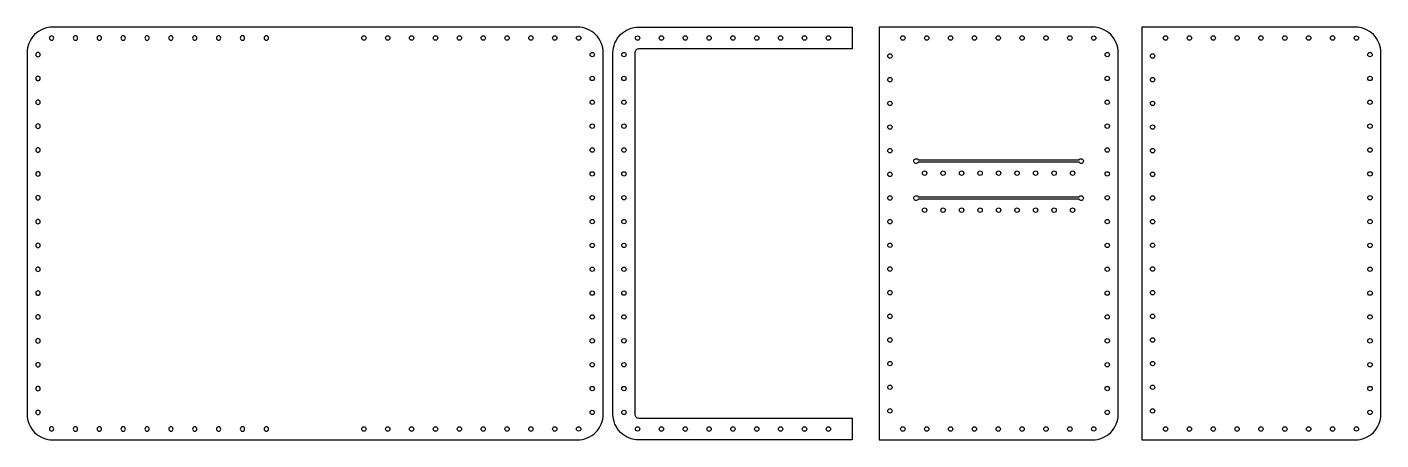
# Model space of a CAD drawing. Header units: millimetres. Extents: x 5965 to 6429, y 662 to 803.
import ezdxf

# ---------------------------------------------------------------- set-up
doc = ezdxf.new("R2010")
doc.units = ezdxf.units.MM

# ---------------------------------------------------------------- blocks, each defined once
blk = doc.blocks.new('*U67')
blk.add_circle((0, 0), 0.75)
blk = doc.blocks.new('*U69')
at = {"color": 0, "linetype": 'ByBlock', "lineweight": -2, "transparency": 16777216}
for p, rotation in [((6513.77, 820.53), 180), ((6521.96, 820.53), 180), ((6530.14, 820.53), 180), ((6538.33, 820.53), 180), ((6546.52, 820.53), 180), ((6554.7, 820.53), 180), ((6562.89, 820.53), 180), ((6571.07, 820.53), 180), ((6579.26, 820.53), 180), ((6587.45, 820.51), 175.2382045898176), ((6592.12, 814.83), 89.99999999999788), ((6592.12, 806.64), 89.99999999999788), ((6592.12, 798.46), 89.99999999999788), ((6592.12, 790.27), 89.99999999999788), ((6592.12, 782.09), 89.99999999999788), ((6592.12, 773.9), 89.99999999999788), ((6592.12, 765.71), 89.99999999999788), ((6592.12, 757.53), 89.99999999999788), ((6592.12, 749.34), 89.99999999999788), ((6592.12, 741.16), 89.99999999999788), ((6592.12, 732.97), 89.99999999999788), ((6592.12, 724.79), 89.99999999999788), ((6592.12, 716.6), 89.99999999999788), ((6592.12, 708.41), 89.99999999999788), ((6592.12, 700.23), 89.99999999999788), ((6592.12, 692.04), 89.99999999999788), ((6587.45, 686.36), 4.761795410164165)]:
    blk.add_blockref('*U67', p, dxfattribs=dict(at, rotation=rotation))
for p in [(6513.77, 686.34), (6521.96, 686.34), (6530.14, 686.34), (6538.33, 686.34), (6546.52, 686.34), (6554.7, 686.34), (6562.89, 686.34), (6571.07, 686.34), (6579.26, 686.34)]:
    blk.add_blockref('*U67', p, dxfattribs=at)
blk = doc.blocks.new('*U70')
blk.add_circle((0, 0), 0.75)
blk = doc.blocks.new('*U72')
at = {"color": 0, "linetype": 'ByBlock', "lineweight": -2, "transparency": 16777216}
for p, rotation in [((6513.77, 820.53), 180), ((6521.96, 820.53), 180), ((6530.14, 820.53), 180), ((6538.33, 820.53), 180), ((6546.52, 820.53), 180), ((6554.7, 820.53), 180), ((6562.89, 820.53), 180), ((6571.07, 820.53), 180), ((6579.26, 820.53), 180), ((6587.45, 820.51), 175.2382045898176), ((6592.12, 814.83), 89.99999999999788), ((6592.12, 806.64), 89.99999999999788), ((6592.12, 798.46), 89.99999999999788), ((6592.12, 790.27), 89.99999999999788), ((6592.12, 782.09), 89.99999999999788), ((6592.12, 773.9), 89.99999999999788), ((6592.12, 765.71), 89.99999999999788), ((6592.12, 757.53), 89.99999999999788), ((6592.12, 749.34), 89.99999999999788), ((6592.12, 741.16), 89.99999999999788), ((6592.12, 732.97), 89.99999999999788), ((6592.12, 724.79), 89.99999999999788), ((6592.12, 716.6), 89.99999999999788), ((6592.12, 708.41), 89.99999999999788), ((6592.12, 700.23), 89.99999999999788), ((6592.12, 692.04), 89.99999999999788), ((6587.45, 686.36), 4.761795410164165)]:
    blk.add_blockref('*U70', p, dxfattribs=dict(at, rotation=rotation))
for p in [(6513.77, 686.34), (6521.96, 686.34), (6530.14, 686.34), (6538.33, 686.34), (6546.52, 686.34), (6554.7, 686.34), (6562.89, 686.34), (6571.07, 686.34), (6579.26, 686.34)]:
    blk.add_blockref('*U70', p, dxfattribs=at)

msp = doc.modelspace()

# ---------------------------------------------------------------- linework, layer by layer
for points in [[(6162.41, 670.58), (6162.41, 794.58, 0.414214), (6153.57, 803.42), (5973.57, 803.42, 0.414214), (5964.72, 794.58), (5964.72, 670.58, 0.414214), (5973.57, 661.73), (6153.57, 661.73, 0.414214)], [(6247.86, 661.73), (6174.61, 661.73, -0.414214), (6165.77, 670.58), (6165.77, 794.58, -0.414214), (6174.61, 803.42), (6247.86, 803.42), (6247.86, 795.92), (6174.61, 795.92, 0.414214), (6173.27, 794.58), (6173.27, 670.58, 0.414214), (6174.61, 669.23), (6247.86, 669.23)], [(6257.05, 661.73), (6330.3, 661.73, 0.414214), (6339.14, 670.58), (6339.14, 794.58, 0.414214), (6330.3, 803.42), (6257.05, 803.42)], [(6347.18, 661.73), (6420.43, 661.73, 0.414214), (6429.28, 670.58), (6429.28, 794.58, 0.414214), (6420.43, 803.42), (6347.18, 803.42)], [(6270.49, 757.83), (6325.7, 757.83, -3.732051), (6325.7, 757.03), (6270.49, 757.03, -3.732051)], [(6325.7, 744.33), (6270.49, 744.33, -3.732051), (6270.49, 745.13), (6325.7, 745.13, -3.732051)]]:
    msp.add_lwpolyline(points, format="xyb", close=True)
for centre in [(6174.19, 799.65), (6182.37, 799.67), (6190.56, 799.67), (6198.75, 799.67), (6206.93, 799.67), (6215.12, 799.67), (6223.3, 799.67), (6231.49, 799.67), (6239.68, 799.67), (6265.23, 799.67), (6273.42, 799.67), (6281.6, 799.67), (6289.79, 799.67), (6297.97, 799.67), (6306.16, 799.67), (6314.35, 799.67), (6322.53, 799.67), (6330.72, 799.65), (6355.37, 799.67), (6363.55, 799.67), (6371.74, 799.67), (6379.93, 799.67), (6388.11, 799.67), (6396.3, 799.67), (6404.48, 799.67), (6412.67, 799.67), (6420.85, 799.65), (6169.52, 793.97), (6335.39, 793.97), (6425.53, 793.97), (6260.8, 793.49), (6350.93, 793.49), (6169.52, 785.78), (6260.8, 785.37), (6335.39, 785.78), (6350.93, 785.37), (6425.53, 785.78), (6169.52, 777.6), (6260.8, 777.24), (6335.39, 777.6), (6350.93, 777.24), (6425.53, 777.6), (6169.52, 769.41), (6260.8, 769.12), (6335.39, 769.41), (6350.93, 769.12), (6425.53, 769.41), (6169.52, 761.23), (6335.39, 761.23), (6425.53, 761.23), (6260.8, 761), (6350.93, 761), (6169.52, 753.04), (6260.8, 752.88), (6272.7, 753.28), (6279.05, 753.28), (6285.4, 753.28), (6291.75, 753.28), (6298.09, 753.28), (6304.44, 753.28), (6310.79, 753.28), (6317.14, 753.28), (6323.48, 753.28), (6335.39, 753.04), (6350.93, 752.88), (6425.53, 753.04), (6169.52, 744.86), (6260.8, 744.76), (6335.39, 744.86), (6350.93, 744.76), (6425.53, 744.86), (6272.7, 740.58), (6279.05, 740.58), (6285.4, 740.58), (6291.75, 740.58), (6298.09, 740.58), (6304.44, 740.58), (6310.79, 740.58), (6317.14, 740.58), (6323.48, 740.58), (6169.52, 736.67), (6260.8, 736.64), (6335.39, 736.67), (6350.93, 736.64), (6425.53, 736.67), (6169.52, 728.48), (6260.8, 728.52), (6335.39, 728.48), (6350.93, 728.52), (6425.53, 728.48), (6169.52, 720.3), (6260.8, 720.39), (6335.39, 720.3), (6350.93, 720.39), (6425.53, 720.3), (6169.52, 712.11), (6260.8, 712.27), (6335.39, 712.11), (6350.93, 712.27), (6425.53, 712.11), (6169.52, 703.93), (6260.8, 704.15), (6335.39, 703.93), (6350.93, 704.15), (6425.53, 703.93), (6169.52, 695.74), (6260.8, 696.03), (6335.39, 695.74), (6350.93, 696.03), (6425.53, 695.74), (6169.52, 687.55), (6260.8, 687.91), (6335.39, 687.55), (6350.93, 687.91), (6425.53, 687.55), (6169.52, 679.37), (6260.8, 679.79), (6335.39, 679.37), (6350.93, 679.79), (6425.53, 679.37), (6169.52, 671.18), (6260.8, 671.67), (6335.39, 671.18), (6350.93, 671.67), (6425.53, 671.18), (6174.19, 665.5), (6182.37, 665.48), (6190.56, 665.48), (6198.75, 665.48), (6206.93, 665.48), (6215.12, 665.48), (6223.3, 665.48), (6231.49, 665.48), (6239.68, 665.48), (6265.23, 665.48), (6273.42, 665.48), (6281.6, 665.48), (6289.79, 665.48), (6297.97, 665.48), (6306.16, 665.48), (6314.35, 665.48), (6322.53, 665.48), (6330.72, 665.5), (6355.37, 665.48), (6363.55, 665.48), (6371.74, 665.48), (6379.93, 665.48), (6388.11, 665.48), (6396.3, 665.48), (6404.48, 665.48), (6412.67, 665.48), (6420.85, 665.5)]:
    msp.add_circle(centre, 0.75)

# ---------------------------------------------------------------- block references
at = {"xscale": -1}
msp.add_blockref('*U72', (12560.59, -20.86), dxfattribs=at)
msp.add_blockref('*U69', (-433.46, -20.86))

doc.saveas('drawing.dxf')
